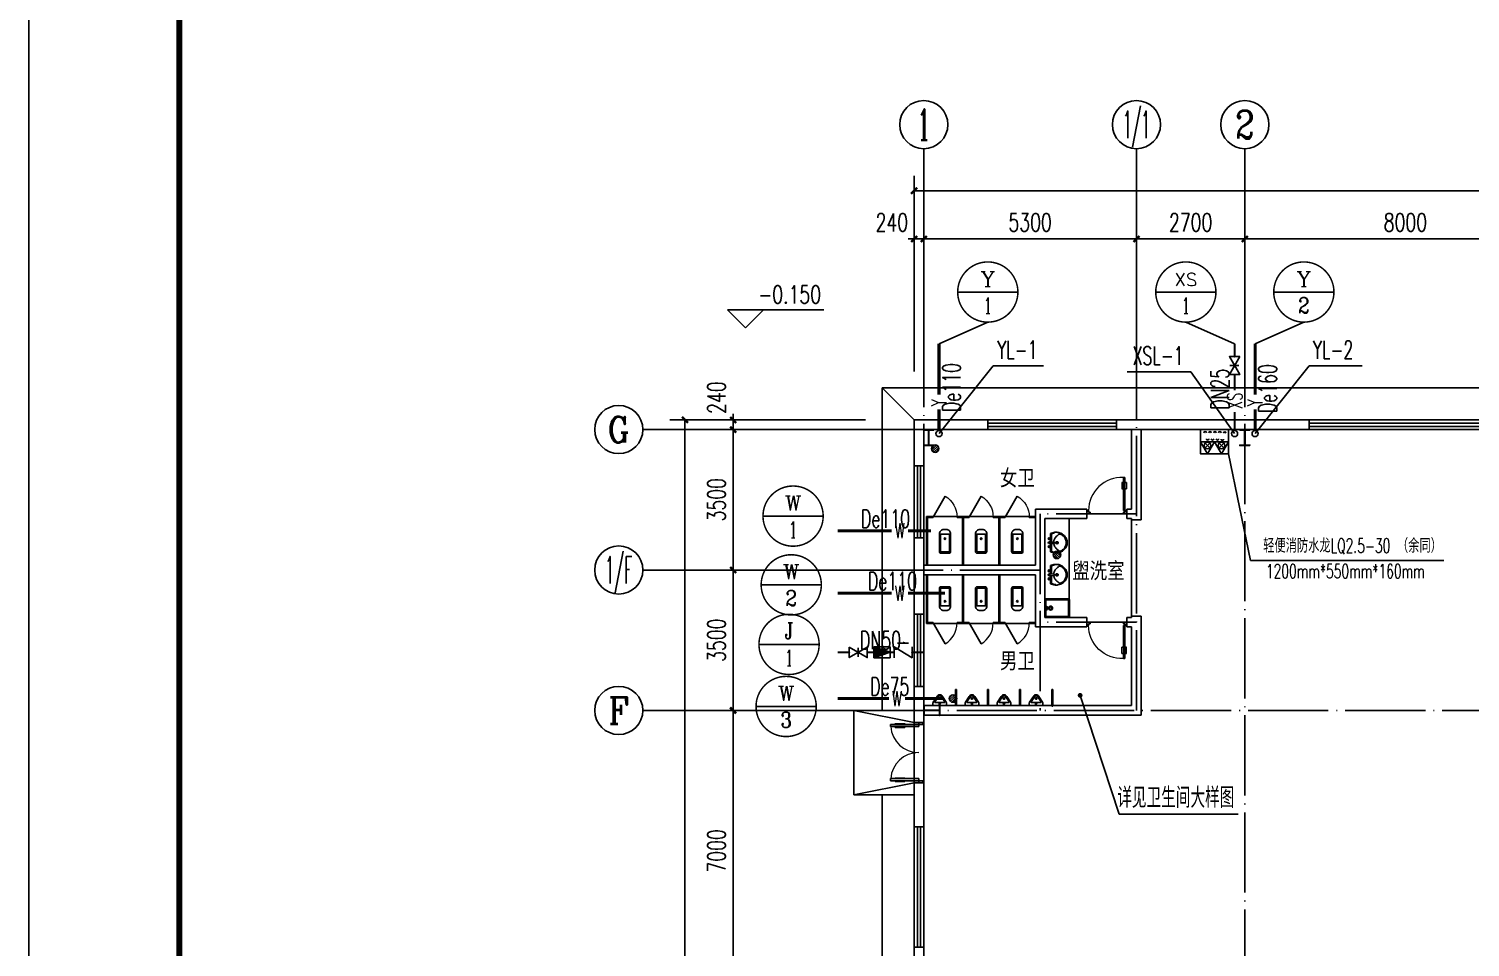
# Model space of a CAD drawing. Extents: x -173214 to 1102988, y -234847 to 675458.
# Drawn here: x 170967 to 206880, y 464777 to 487664 of the extents above; entities that cross this region are included whole.
import ezdxf
from ezdxf.enums import TextEntityAlignment as Align

# ---------------------------------------------------------------- set-up
doc = ezdxf.new("R2010")
doc.units = 0
doc.header["$LTSCALE"] = 1000
doc.header["$MEASUREMENT"] = 0
doc.linetypes.add('DASH', pattern=[0.35, 0.25, -0.1])
doc.linetypes.add('DOTE', pattern=[2.42, 2, -0.2, 0.02, -0.2])
doc.layers.get('Defpoints').update_dxf_attribs({"color": 250})
for name, color, linetype in [('0 - 梁柱', 3, 'Continuous'), ('0-建筑立面', 255, 'Continuous'), ('AXIS', 171, 'Continuous'), ('AXIS_TEXT', 7, 'Continuous'), ('DIM_ELEV', 171, 'Continuous'), ('DIM_LEAD', 171, 'Continuous'), ('DIM_消防', 3, 'Continuous'), ('DIM_雨水', 3, 'Continuous'), ('DOTE', 8, 'DOTE'), ('EQUIP_地漏', 7, 'Continuous'), ('EQUIP_消防', 7, 'Continuous'), ('GROUND', 150, 'Continuous'), ('LATRINE', 6, 'Continuous'), ('LVTRY', 6, 'Continuous'), ('PIPE-污水', 2, 'Continuous'), ('PIPE-消防', 1, 'Continuous'), ('PIPE-给水', 3, 'Continuous'), ('PIPE-雨水', 4, 'Continuous'), ('PUB_TEXT', 7, 'Continuous'), ('S_WALL', 9, 'Continuous'), ('STAIR', 3, 'Continuous'), ('TEXT_污水', 7, 'Continuous'), ('TEXT_消防', 7, 'Continuous'), ('TEXT_给水', 7, 'Continuous'), ('TEXT_雨水', 7, 'Continuous'), ('TK', 4, 'Continuous'), ('TWT_TEXT', 7, 'Continuous'), ('VALVE_消防', 7, 'Continuous'), ('VALVE_给水', 7, 'Continuous'), ('VPIPE-消防', 1, 'Continuous'), ('VPIPE-雨水', 4, 'Continuous'), ('WALL', 9, 'Continuous'), ('WALL-PARAPET', 6, 'Continuous'), ('WINDOW', 140, 'Continuous')]:
    doc.layers.add(name, color=color, linetype=linetype)
doc.styles.add('_TCH_AXIS', font='COMPLEX', dxfattribs={"bigfont": 'GBCBIG'})
doc.styles.add('_TCH_DIM', font='SIMPLEX', dxfattribs={"bigfont": 'GBCBIG'})
doc.styles.add('_TCH_DIM_T3', font='SIMPLEX', dxfattribs={"width": 0.705882, "bigfont": 'GBCBIG'})
doc.styles.add('_TWT_CIRCLE', font='COMPLEX', dxfattribs={"width": 1.1, "height": 3, "bigfont": 'HZTXT'})
doc.styles.add('_TWT_PIPEDN', font='SIMPLEX', dxfattribs={"width": 0.8, "height": 3, "bigfont": 'HZTXT'})
doc.styles.add('_TWT_PIPETEXT', font='COMPLEX', dxfattribs={"width": 0.8, "height": 2.5, "bigfont": 'HZTXT'})
doc.styles.add('_TWT_SERIAL', font='COMPLEX', dxfattribs={"width": 0.8, "height": 3, "bigfont": 'HZTXT'})
doc.styles.add('COMPLEX', font='COMPLEX')
doc.styles.add('宋体', font='', dxfattribs={"width": 0.8})
doc.styles.get('宋体').set_extended_font_data('SimSun')
doc.dimstyles.new('_TCH_ARCH&&150', dxfattribs={"dimtxt": 446.25, "dimasz": 150, "dimexe": 375, "dimexo": 450, "dimgap": 189.375, "dimtad": 1, "dimdec": 0, "dimzin": 0, "dimdsep": 46, "dimtxsty": '_TCH_DIM_T3', "dimblk": 'ARCHTICK', "dimcen": 0.09, "dimclrt": 7, "dimazin": 2, "dimtfac": 1, "dimtdec": 0, "dimtix": 1, "dimtmove": 2, "dimatfit": 3, "dimfxl": 0, "dimtolj": 1, "dimtzin": 0, "dimarcsym": 0})

# ---------------------------------------------------------------- blocks, each defined once
blk = doc.blocks.new('A$C670E4FA6')
at = {"layer": '0 - 梁柱'}
h = blk.add_hatch(color=256, dxfattribs=at)
h.paths.add_polyline_path([(125, 0), (0, 0), (0, 12), (120, 12), (120, 200), (125, 200)])
h.paths.add_polyline_path([(250, 0), (125, 0), (125, 200), (130, 200), (130, 12), (250, 12)])
h.paths.add_polyline_path([(250, 388), (130, 388), (130, 200), (125, 200), (125, 400), (250, 400)])
h.paths.add_polyline_path([(125, 200), (120, 200), (120, 388), (0, 388), (0, 400), (125, 400)])
blk.add_lwpolyline([(0, 400), (0, 388), (120, 388), (120, 12), (0, 12), (0, 0), (250, 0), (250, 12), (130, 12), (130, 388), (250, 388), (250, 400)], close=True, dxfattribs=at)
blk = doc.blocks.new('$TwtSys$00000545')
for p, q in [((0, 344), (-198, 0)), ((-198, 0), (198, 0)), ((-73, 36), (73, 182)), ((-73, 182), (73, 36)), ((198, 0), (0, 344))]:
    blk.add_line(p, q)
blk.add_circle((0, 109), 91.8)
blk = doc.blocks.new('消防软管卷盘')
blk.add_lwpolyline([(4963954, 151899), (4963954, 150312), (4964641, 150312), (4964641, 151899)], close=True)
for points, const_width in [([(4964134, 151704), (4964482, 151704)], 1), ([(4964134, 151566), (4964482, 151566)], 1), ([(4964134, 151428), (4964482, 151428)], 1), ([(4964134, 151290), (4964482, 151290)], 1), ([(4964134, 151152), (4964482, 151152)], 1), ([(4964134, 151014), (4964482, 151014)], 0.1), ([(4964134, 150876), (4964482, 150876)], 1), ([(4964134, 150738), (4964482, 150738)], 1), ([(4964150, 150600), (4964499, 150600)], 1), ([(4964150, 150462), (4964499, 150462)], 1)]:
    blk.add_lwpolyline(points, dxfattribs=dict(const_width=const_width))
for centre, start, end in [((4964134, 151636), 90, 270), ((4964482, 151498), 270, 90), ((4964134, 151360), 90, 270), ((4964134, 151084), 90, 270), ((4964134, 150808), 90, 270), ((4964482, 151222), 270, 90), ((4964482, 150946), 270, 90), ((4964499, 150670), 270, 90), ((4964150, 150532), 90, 270)]:
    blk.add_arc(centre, 69, start, end)
blk = doc.blocks.new('92623')
blk.add_lwpolyline([(8910066, 83014), (8909273, 83014), (8909273, 82670), (8910066, 82670)], close=True)
at = {"xscale": -0.5, "yscale": 0.5, "zscale": 0.5, "rotation": 89.99999999998747}
blk.add_blockref('消防软管卷盘', (8985223, 2565334), dxfattribs=at)
at = {"layer": 'EQUIP_消防', "rotation": 179.9999999999874}
for p in [(8909471, 83014), (8909868, 83014)]:
    blk.add_blockref('$TwtSys$00000545', p, dxfattribs=at)
blk = doc.blocks.new('GeYuanFrame_88512553', base_point=(20.09, 4.53))
at = {"layer": 'TK'}
blk.add_lwpolyline([(20.09, 4.53), (20.09, 598.53), (861.09, 598.53), (861.09, 4.53)], close=True, dxfattribs=at)
at = {"layer": 'TK', "const_width": 1}
blk.add_lwpolyline([(45.09, 588.53), (851.09, 588.53), (851.09, 14.53), (45.09, 14.53)], close=True, dxfattribs=at)
blk = doc.blocks.new('$TCHSYS$WIN2D')
for p, q in [((-0.5, 0.5), (0.5, 0.5)), ((-0.5, 0.5), (-0.5, -0.5)), ((0.5, 0.5), (0.5, -0.5)), ((0.5, 0.1667), (-0.5, 0.1667)), ((0.5, -0.1667), (-0.5, -0.1667)), ((-0.5, -0.5), (0.5, -0.5))]:
    blk.add_line(p, q)
blk = doc.blocks.new('$DorLib2D$00000011')
at = {"lineweight": 13}
for p, q in [((-0.483, 0.396), (-0.483, 0.235)), ((-0.417, 0.396), (-0.417, 0.235)), ((0.417, 0.396), (0.417, 0.235)), ((0.483, 0.396), (0.483, 0.235))]:
    blk.add_line(p, q, dxfattribs=at)
for p, q in [((-0.483, 0.396), (-0.467, 0.396)), ((-0.467, 0.471), (-0.467, -0.062)), ((-0.467, 0.471), (-0.433, 0.471)), ((-0.433, 0.471), (-0.433, 0.004)), ((-0.417, 0.396), (-0.433, 0.396)), ((0.417, 0.396), (0.433, 0.396)), ((0.433, 0.471), (0.433, 0.004)), ((0.467, 0.471), (0.433, 0.471)), ((0.467, 0.471), (0.467, -0.062)), ((0.483, 0.396), (0.467, 0.396)), ((-0.5, 0.004), (-0.433, 0.004)), ((-0.5, 0.004), (-0.5, -0.062)), ((-0.483, 0.235), (-0.467, 0.235)), ((-0.417, 0.235), (-0.433, 0.235)), ((0.417, 0.235), (0.433, 0.235)), ((0.5, 0.004), (0.433, 0.004)), ((0.483, 0.235), (0.467, 0.235)), ((0.5, 0.004), (0.5, -0.062)), ((-0.5, -0.062), (-0.467, -0.062)), ((0.5, -0.062), (0.467, -0.062))]:
    blk.add_line(p, q)
for centre, start, end in [((-0.467, 0.004), 0, 85.904), ((0.467, 0.004), 94.096, 180)]:
    blk.add_arc(centre, 0.467, start, end, dxfattribs=at)
blk = doc.blocks.new('_AXISO')
blk.add_circle((0, 0), 0.5)
at = {"layer": 'AXIS_TEXT', "style": 'COMPLEX', "width": 1.041667}
blk.add_attdef('A', text='', height=0.56, dxfattribs=at).set_placement((-0.25, -0.28), (0.25, -0.28), align=Align.FIT)
blk = doc.blocks.new('_ArchTick')
at = {"color": 0, "linetype": 'ByBlock', "const_width": 0.4}
blk.add_lwpolyline([(-0.5, -0.5), (0.5, 0.5)], dxfattribs=at)
blk = doc.blocks.new('*D131')
at = {"layer": 'AXIS', "color": 0, "lineweight": -2}
for p, q in [((193026, 479127), (193026, 484002)), ((265506, 479127), (265506, 484002)), ((193026, 483627), (265506, 483627))]:
    blk.add_line(p, q, dxfattribs=at)
at = {"layer": 'Defpoints', "color": 0}
for p in [(265506, 483627), (193026, 478677), (265506, 478677)]:
    blk.add_point(p, dxfattribs=at)
at = {"layer": 'AXIS', "color": 0, "lineweight": -2, "xscale": 150, "yscale": 150, "zscale": 150, "rotation": 180}
blk.add_blockref('_ArchTick', (193026, 483627), dxfattribs=at)
at = {"layer": 'AXIS', "color": 0, "lineweight": -2, "xscale": 150, "yscale": 150, "zscale": 150}
blk.add_blockref('_ArchTick', (265506, 483627), dxfattribs=at)
at = {"layer": 'AXIS', "color": 7, "insert": (229266, 484040), "char_height": 446.2, "attachment_point": 5, "style": '_TCH_DIM_T3'}
blk.add_mtext('\\A1;72480', dxfattribs=at)
blk = doc.blocks.new('*D132')
at = {"layer": 'AXIS', "color": 0, "lineweight": -2}
for p, q in [((193026, 479127), (193026, 482802)), ((193266, 479127), (193266, 482802)), ((193026, 482427), (192876, 482427)), ((193026, 482427), (193266, 482427)), ((193266, 482427), (193416, 482427))]:
    blk.add_line(p, q, dxfattribs=at)
at = {"layer": 'Defpoints', "color": 0}
for p in [(193266, 482427), (193026, 478677), (193266, 478677)]:
    blk.add_point(p, dxfattribs=at)
at = {"layer": 'AXIS', "color": 0, "lineweight": -2, "xscale": 150, "yscale": 150, "zscale": 150}
blk.add_blockref('_ArchTick', (193026, 482427), dxfattribs=at)
at = {"layer": 'AXIS', "color": 0, "lineweight": -2, "xscale": 150, "yscale": 150, "zscale": 150, "rotation": 180}
blk.add_blockref('_ArchTick', (193266, 482427), dxfattribs=at)
at = {"layer": 'AXIS', "color": 7, "insert": (192471, 482840), "char_height": 446.2, "attachment_point": 5, "style": '_TCH_DIM_T3'}
blk.add_mtext('\\A1;240', dxfattribs=at)
blk = doc.blocks.new('*D133')
at = {"layer": 'AXIS', "color": 0, "lineweight": -2}
for p, q in [((193266, 479127), (193266, 482802)), ((198566, 479127), (198566, 482802)), ((193266, 482427), (198566, 482427))]:
    blk.add_line(p, q, dxfattribs=at)
at = {"layer": 'Defpoints', "color": 0}
for p in [(198566, 482427), (193266, 478677), (198566, 478677)]:
    blk.add_point(p, dxfattribs=at)
at = {"layer": 'AXIS', "color": 0, "lineweight": -2, "xscale": 150, "yscale": 150, "zscale": 150, "rotation": 180}
blk.add_blockref('_ArchTick', (193266, 482427), dxfattribs=at)
at = {"layer": 'AXIS', "color": 0, "lineweight": -2, "xscale": 150, "yscale": 150, "zscale": 150}
blk.add_blockref('_ArchTick', (198566, 482427), dxfattribs=at)
at = {"layer": 'AXIS', "color": 7, "insert": (195916, 482840), "char_height": 446.2, "attachment_point": 5, "style": '_TCH_DIM_T3'}
blk.add_mtext('\\A1;5300', dxfattribs=at)
blk = doc.blocks.new('*D134')
at = {"layer": 'AXIS', "color": 0, "lineweight": -2}
for p, q in [((198566, 479127), (198566, 482802)), ((201266, 479127), (201266, 482802)), ((198566, 482427), (201266, 482427))]:
    blk.add_line(p, q, dxfattribs=at)
at = {"layer": 'Defpoints', "color": 0}
for p in [(201266, 482427), (198566, 478677), (201266, 478677)]:
    blk.add_point(p, dxfattribs=at)
at = {"layer": 'AXIS', "color": 0, "lineweight": -2, "xscale": 150, "yscale": 150, "zscale": 150, "rotation": 180}
blk.add_blockref('_ArchTick', (198566, 482427), dxfattribs=at)
at = {"layer": 'AXIS', "color": 0, "lineweight": -2, "xscale": 150, "yscale": 150, "zscale": 150}
blk.add_blockref('_ArchTick', (201266, 482427), dxfattribs=at)
at = {"layer": 'AXIS', "color": 7, "insert": (199916, 482840), "char_height": 446.2, "attachment_point": 5, "style": '_TCH_DIM_T3'}
blk.add_mtext('\\A1;2700', dxfattribs=at)
blk = doc.blocks.new('*D135')
at = {"layer": 'AXIS', "color": 0, "lineweight": -2}
for p, q in [((201266, 479127), (201266, 482802)), ((209266, 479127), (209266, 482802)), ((201266, 482427), (209266, 482427))]:
    blk.add_line(p, q, dxfattribs=at)
at = {"layer": 'Defpoints', "color": 0}
for p in [(209266, 482427), (201266, 478677), (209266, 478677)]:
    blk.add_point(p, dxfattribs=at)
at = {"layer": 'AXIS', "color": 0, "lineweight": -2, "xscale": 150, "yscale": 150, "zscale": 150, "rotation": 180}
blk.add_blockref('_ArchTick', (201266, 482427), dxfattribs=at)
at = {"layer": 'AXIS', "color": 0, "lineweight": -2, "xscale": 150, "yscale": 150, "zscale": 150}
blk.add_blockref('_ArchTick', (209266, 482427), dxfattribs=at)
at = {"layer": 'AXIS', "color": 7, "insert": (205266, 482840), "char_height": 446.2, "attachment_point": 5, "style": '_TCH_DIM_T3'}
blk.add_mtext('\\A1;8000', dxfattribs=at)
blk = doc.blocks.new('*D144')
at = {"layer": 'AXIS', "color": 0, "lineweight": -2}
for p, q in [((191816, 477917), (186941, 477917)), ((187316, 435437), (187316, 477917)), ((191816, 435437), (186941, 435437))]:
    blk.add_line(p, q, dxfattribs=at)
at = {"layer": 'Defpoints', "color": 0}
for p in [(187316, 477917), (192266, 477917), (192266, 435437)]:
    blk.add_point(p, dxfattribs=at)
at = {"layer": 'AXIS', "color": 0, "lineweight": -2, "xscale": 150, "yscale": 150, "zscale": 150}
for p, rotation in [((187316, 477917), 90), ((187316, 435437), 270)]:
    blk.add_blockref('_ArchTick', p, dxfattribs=dict(at, rotation=rotation))
at = {"layer": 'AXIS', "color": 7, "insert": (186903, 456677), "char_height": 446.2, "attachment_point": 5, "rotation": 90, "style": '_TCH_DIM_T3'}
blk.add_mtext('\\A1;42480', dxfattribs=at)
blk = doc.blocks.new('*D150')
at = {"layer": 'AXIS', "color": 0, "lineweight": -2}
for p, q in [((191816, 470677), (188141, 470677)), ((188516, 463677), (188516, 470677)), ((191816, 463677), (188141, 463677))]:
    blk.add_line(p, q, dxfattribs=at)
at = {"layer": 'Defpoints', "color": 0}
for p in [(188516, 470677), (192266, 470677), (192266, 463677)]:
    blk.add_point(p, dxfattribs=at)
at = {"layer": 'AXIS', "color": 0, "lineweight": -2, "xscale": 150, "yscale": 150, "zscale": 150}
for p, rotation in [((188516, 470677), 90), ((188516, 463677), 270)]:
    blk.add_blockref('_ArchTick', p, dxfattribs=dict(at, rotation=rotation))
at = {"layer": 'AXIS', "color": 7, "insert": (188103, 467177), "char_height": 446.2, "attachment_point": 5, "rotation": 90, "style": '_TCH_DIM_T3'}
blk.add_mtext('\\A1;7000', dxfattribs=at)
blk = doc.blocks.new('*D151')
at = {"layer": 'AXIS', "color": 0, "lineweight": -2}
for p, q in [((191816, 474177), (188141, 474177)), ((188516, 470677), (188516, 474177)), ((191816, 470677), (188141, 470677))]:
    blk.add_line(p, q, dxfattribs=at)
at = {"layer": 'Defpoints', "color": 0}
for p in [(188516, 474177), (192266, 474177), (192266, 470677)]:
    blk.add_point(p, dxfattribs=at)
at = {"layer": 'AXIS', "color": 0, "lineweight": -2, "xscale": 150, "yscale": 150, "zscale": 150}
for p, rotation in [((188516, 474177), 90), ((188516, 470677), 270)]:
    blk.add_blockref('_ArchTick', p, dxfattribs=dict(at, rotation=rotation))
at = {"layer": 'AXIS', "color": 7, "insert": (188103, 472427), "char_height": 446.2, "attachment_point": 5, "rotation": 90, "style": '_TCH_DIM_T3'}
blk.add_mtext('\\A1;3500', dxfattribs=at)
blk = doc.blocks.new('*D152')
at = {"layer": 'AXIS', "color": 0, "lineweight": -2}
for p, q in [((191816, 477677), (188141, 477677)), ((188516, 474177), (188516, 477677)), ((191816, 474177), (188141, 474177))]:
    blk.add_line(p, q, dxfattribs=at)
at = {"layer": 'Defpoints', "color": 0}
for p in [(188516, 477677), (192266, 477677), (192266, 474177)]:
    blk.add_point(p, dxfattribs=at)
at = {"layer": 'AXIS', "color": 0, "lineweight": -2, "xscale": 150, "yscale": 150, "zscale": 150}
for p, rotation in [((188516, 477677), 90), ((188516, 474177), 270)]:
    blk.add_blockref('_ArchTick', p, dxfattribs=dict(at, rotation=rotation))
at = {"layer": 'AXIS', "color": 7, "insert": (188103, 475927), "char_height": 446.2, "attachment_point": 5, "rotation": 90, "style": '_TCH_DIM_T3'}
blk.add_mtext('\\A1;3500', dxfattribs=at)
blk = doc.blocks.new('*D153')
at = {"layer": 'AXIS', "color": 0, "lineweight": -2}
for p, q in [((188516, 477917), (188516, 478067)), ((191816, 477917), (188141, 477917)), ((191816, 477677), (188141, 477677)), ((188516, 477677), (188516, 477917)), ((188516, 477677), (188516, 477527))]:
    blk.add_line(p, q, dxfattribs=at)
at = {"layer": 'Defpoints', "color": 0}
for p in [(188516, 477917), (192266, 477917), (192266, 477677)]:
    blk.add_point(p, dxfattribs=at)
at = {"layer": 'AXIS', "color": 0, "lineweight": -2, "xscale": 150, "yscale": 150, "zscale": 150}
for p, rotation in [((188516, 477917), 270), ((188516, 477677), 90)]:
    blk.add_blockref('_ArchTick', p, dxfattribs=dict(at, rotation=rotation))
at = {"layer": 'AXIS', "color": 7, "insert": (188103, 478472), "char_height": 446.2, "attachment_point": 5, "rotation": 90, "style": '_TCH_DIM_T3'}
blk.add_mtext('\\A1;240', dxfattribs=at)
blk = doc.blocks.new('$lvtry$00000192')
for p, q in [((-249, -114, 0), (-277, -200, 0)), ((-257, -192, 0), (-247, -166, 0)), ((-30, -114, 0), (-249, -114, 0)), ((-237, -138, 0), (-247, -166, 0)), ((-235, -138, 0), (-27, -138, 0)), ((-144, -84, 0), (-75, -83, 0)), ((-109, -118, 0), (-110, -49, 0)), ((-43, -272, 0), (43, -271, 0)), ((-24, -72, 0), (-30, -109, 0)), ((-30, -109, 0), (-17, -212, 0)), ((-24, -72, 0), (0, -73, 0)), ((-24, -72, 0), (-17, -212, 0)), ((-23, -91, 0), (0, -91, 0)), ((-18, -202, 0), (-1, -202, 0)), ((-17, -212, 0), (-1, -212, 0)), ((15, -203, 0), (-1, -202, 0)), ((14, -212, 0), (-1, -212, 0)), ((24, -73, 0), (0, -73, 0)), ((23, -92, 0), (0, -91, 0)), ((1, -314, 0), (0, -229, 0)), ((24, -73, 0), (14, -212, 0)), ((30, -110, 0), (14, -212, 0)), ((24, -73, 0), (30, -110, 0)), ((26, -138, 0), (243, -138, 0)), ((256, -114, 0), (29, -114, 0)), ((75, -83, 0), (144, -82, 0)), ((110, -117, 0), (109, -48, 0)), ((243, -138, 0), (263, -192, 0)), ((243, -138, 0), (272, -216, 0)), ((283, -200, 0), (256, -114, 0))]:
    blk.add_line(p, q)
for points in [[(-277, -200, 0.044851), (-282, -257, 0.06689), (-277, -296, 0.023023), (-257, -356, 0.044853), (-243, -386, 0.043799), (-215, -425, 0.044001), (-180, -459, 0.042834), (-139, -487, 0.043018), (-95, -507, 0.042273), (-47, -520, 0.042347), (2, -524, 0.04234), (52, -520, 0.042268), (100, -508, 0.043003), (144, -488, 0.042821), (185, -460, 0.043985), (220, -426, 0.043782), (249, -387, 0.044843), (273, -338, 0.059205), (283, -297, 0.030672), (287, -241, 0.04375), (283, -201, 0.001982), (283, -201, 0.000717), (283, -200)], [(-21, -200, 0.021783), (-40, -200, 0.043137), (-49, -201, 0.041783), (-92, -214, 0.044848), (-129, -233, 0.04131), (-155, -252, 0.026055), (-194, -290, 0.052783), (-228, -336, 0.159914), (-231, -349, 0.063485), (-229, -357, 0.0374), (-221, -373, 0.051256), (-198, -406, 0.043963), (-164, -440, 0.042872), (-127, -465, 0.042994), (-86, -483, 0.042296), (-43, -495, 0.042347), (2, -499, 0.042341), (47, -495, 0.042292), (91, -484, 0.04298), (132, -466, 0.042859), (169, -440, 0.043948), (202, -409, 0.046877), (227, -374, 0.041749), (235, -357, 0.059652), (238, -346, 0.177603), (234, -327, 0.063235), (189, -275, 0.024325), (146, -239, 0.043369), (120, -223, 0.042415), (76, -205, 0.050318), (38, -197, 0.034463), (33, -197, 0.015757), (19, -198, 0.015757)]]:
    blk.add_lwpolyline(points, format="xyb")
at = {"elevation": 0}
blk.add_lwpolyline([(-257, -192), (-264, -237), (-264, -241)], dxfattribs=at)
for centre, radius in [((-109, -83, 0), 23.8), ((-109, -83, 0), 14.2), ((0, -271, 0), 28.5), ((0, -271, 0), 19), ((110, -83, 0), 23.8), ((110, -83, 0), 14.2)]:
    blk.add_circle(centre, radius)
for centre, start, end in [((-1, -61, 0), 79.8328, 278.7823), ((1, -61, 0), 259.8328, 98.7823)]:
    blk.add_arc(centre, 6.83, start, end)
blk.add_point((0, -91, 0))
blk = doc.blocks.new('$DorLib2D$00000009')
at = {"lineweight": 13}
for p, q in [((0.378, 0.782), (0.378, 0.624)), ((0.489, 0.782), (0.489, 0.624))]:
    blk.add_line(p, q, dxfattribs=at)
for p, q in [((0.413, 0.782), (0.378, 0.782)), ((0.413, 0.905), (0.413, 0.081)), ((0.454, 0.905), (0.413, 0.905)), ((0.454, 0.081), (0.454, 0.905)), ((0.489, 0.782), (0.454, 0.782)), ((0.413, 0.624), (0.378, 0.624)), ((0.489, 0.624), (0.454, 0.624)), ((-0.494, 0.081), (-0.453, 0.081)), ((-0.494, -0.002), (-0.494, 0.081)), ((-0.453, 0.081), (-0.453, 0.039)), ((-0.453, 0.039), (-0.412, 0.039)), ((-0.412, 0.039), (-0.412, -0.002)), ((0.413, 0.081), (0.454, 0.081)), ((0.454, 0.039), (0.413, 0.039)), ((0.413, 0.039), (0.413, -0.002)), ((0.495, 0.081), (0.454, 0.081)), ((0.454, 0.081), (0.454, 0.039)), ((0.495, -0.002), (0.495, 0.081)), ((-0.494, -0.002), (-0.494, -0.002)), ((-0.412, -0.002), (-0.494, -0.002)), ((0.413, -0.002), (0.495, -0.002)), ((0.495, -0.002), (0.495, -0.002))]:
    blk.add_line(p, q)
blk.add_arc((0.372, 0.082), 0.825, 87.134, 180.0717, dxfattribs=at)
blk = doc.blocks.new('$TCHSYS$APDOOR2D')
blk.add_line((0.5, 0), (0, 0.866))
at = {"lineweight": 13}
blk.add_arc((0.5, 0), 1, 120, 180, dxfattribs=at)
blk = doc.blocks.new('$lvtry$00000200')
at = {"color": 0}
for p, q in [((-110, -40, 0), (-110, -470, 0)), ((100, -30, 0), (-100, -30, 0)), ((110, -470, 0), (110, -40, 0))]:
    blk.add_line(p, q, dxfattribs=at)
at = {"color": 0, "elevation": 0}
blk.add_lwpolyline([(100, 0), (-100, 0, 0.414214), (-140, -40), (-140, -480, 0.414214), (-30, -590), (30, -590, 0.414214), (140, -480), (140, -40, 0.414214)], format="xyb", close=True, dxfattribs=at)
blk.add_lwpolyline([(140, -470), (-140, -470)], dxfattribs=at)
at = {"color": 0}
blk.add_circle((0, -359, 0), 20, dxfattribs=at)
for centre, start, end in [((-100, -40, 0), 90, 180), ((100, -40, 0), 0, 90)]:
    blk.add_arc(centre, 10, start, end, dxfattribs=at)
for p in [(0, 0), (0, -359, 0)]:
    blk.add_point(p, dxfattribs=at)
blk = doc.blocks.new('$lvtry$00000135')
for p, q in [((-305, -430, 0), (-305, -30, 0)), ((-285, -420, 0), (-285, -40, 0)), ((-275, 0, 0), (275, 0, 0)), ((-265, -20, 0), (265, -20, 0)), ((285, -180, 0), (245, -198, 0)), ((245, -198, 0), (245, -263, 0)), ((245, -263, 0), (285, -280, 0)), ((285, -40, 0), (285, -420, 0)), ((305, -30, 0), (305, -430, 0)), ((275, -460, 0), (-275, -460, 0)), ((265, -440, 0), (-265, -440, 0))]:
    blk.add_line(p, q)
for radius in [50, 32.5]:
    blk.add_circle((165, -230, 0), radius)
for centre, radius, start, end in [((-275, -30, 0), 30, 90, 180), ((-265, -40, 0), 20, 90, 180), ((265, -40, 0), 20, 0, 90), ((275, -30, 0), 30, 0, 90), ((-275, -430, 0), 30, 180, 270), ((-265, -420, 0), 20, 180, 270), ((265, -420, 0), 20, 270, 0), ((275, -430, 0), 30, 270, 0)]:
    blk.add_arc(centre, radius, start, end)
blk.add_point((0, 0, 0))
blk = doc.blocks.new('$lvtry$00000219')
at = {"color": 0}
for p, q in [((-124, -91, 0), (-43, -216, 0)), ((-116, -76, 0), (116, -76, 0)), ((43, -216, 0), (124, -91, 0))]:
    blk.add_line(p, q, dxfattribs=at)
at = {"color": 0, "elevation": 0}
blk.add_lwpolyline([(69, -231, -0.57735), (-69, -231), (-162, -88, -0.145378), (-170, -61), (-170, 0), (170, 0), (170, -61, -0.145378), (162, -88)], format="xyb", close=True, dxfattribs=at)
at = {"color": 0}
for centre, radius in [((0, -177, 0), 20), ((0, -38, 0), 17.7)]:
    blk.add_circle(centre, radius, dxfattribs=at)
for centre, radius, start, end in [((-116, -86, 0), 10, 90, 213.0863), ((0, -191, 0), 50, 210, 330), ((116, -86, 0), 10, 326.9137, 90)]:
    blk.add_arc(centre, radius, start, end, dxfattribs=at)
for p in [(0, -38, 0), (0, -177, 0)]:
    blk.add_point(p, dxfattribs=at)
blk = doc.blocks.new('$VALVE$00000296')
for points in [[(-125, 72), (-125, -72), (125, 72), (125, -72), (-125, 72)], [(0, 60), (0, -64)]]:
    blk.add_lwpolyline(points)
for p in [(-125, 0), (125, 0)]:
    blk.add_point(p)
blk = doc.blocks.new('$TwtSys$00000141')
for p, q in [((-94, 8), (-10, 92)), ((-94, 8), (-10, 92)), ((-87, -35), (35, 87)), ((-87, -35), (35, 87)), ((-66, -66), (66, 66)), ((-66, -66), (66, 66)), ((-32, -87), (88, 33)), ((-32, -87), (88, 33)), ((11, -92), (92, -11)), ((11, -92), (92, -11))]:
    blk.add_line(p, q)
blk.add_circle((0, 0), 94)
blk.add_circle((0, 0), 94)
blk = doc.blocks.new('$VALVE$00000752')
for p, q in [((-112.5, 75), (112.5, 75)), ((112.5, 75), (112.5, -75)), ((112.5, -75), (-112.5, -75))]:
    blk.add_line(p, q)
blk.add_lwpolyline([(-112.5, -75), (112.5, 0), (-112.5, 75)], close=True)
for p in [(-112.5, 0), (112.5, 0)]:
    blk.add_point(p)
blk.add_solid([(-112.5, 75), (112.5, 0), (-112.5, -75)])
blk = doc.blocks.new('$VALVE$00000315')
blk.add_line((-75, 125), (75, 125))
blk.add_lwpolyline([(-125, -75), (-125, 75), (125, -75), (125, 75)])
for p in [(-125, 0), (125, 0)]:
    blk.add_point(p)
blk.add_solid([(0, 125), (0, 150), (75, 125)])

msp = doc.modelspace()

# ---------------------------------------------------------------- linework, layer by layer
at = {"color": 3}
for p in [(200861.6, 477070.9), (206224.7, 474416.7)]:
    msp.add_line(p, (201405.8, 474416.7), dxfattribs=at)
at = {"layer": 'AXIS'}
for p, q in [((193265.9, 478677), (193265.9, 484677)), ((198565.9, 478677), (198565.9, 484677)), ((201265.9, 478677), (201265.9, 484677)), ((192265.9, 477677), (186265.9, 477677)), ((192265.9, 474177), (186265.9, 474177)), ((192265.9, 470677), (186265.9, 470677))]:
    msp.add_line(p, q, dxfattribs=at)
at = {"layer": 'DIM_ELEV'}
for p, q in [((188825.7, 480213.3), (188375.7, 480663.3)), ((188375.7, 480663.3), (190775.2, 480663.3)), ((188825.7, 480213.3), (189275.7, 480663.3))]:
    msp.add_line(p, q, dxfattribs=at)
at = {"layer": 'DIM_LEAD'}
for p, q in [((197161.7, 471052.8), (198137.7, 468091.8)), ((198137.7, 468091.8), (201098.7, 468091.8))]:
    msp.add_line(p, q, dxfattribs=at)
at = {"layer": 'DIM_LEAD', "const_width": 60}
msp.add_lwpolyline([(197152.3, 471081.3, 1), (197171.1, 471024.3, 1)], format="xyb", close=True, dxfattribs=at)
at = {"layer": 'DIM_消防'}
for p, q in [((195611.1, 481104.4), (194111.1, 481104.4)), ((200545.7, 481104.4), (199045.7, 481104.4)), ((203486.1, 481104.4), (201986.1, 481104.4)), ((199921.3, 479113.3), (198333.9, 479113.3)), ((201011.2, 477577), (199921.3, 479113.3)), ((190759.9, 475520.4), (189259.9, 475520.4)), ((190714.1, 473807.4), (189214.1, 473807.4)), ((190659.6, 472323), (189159.6, 472323)), ((190586.6, 470776.2), (189086.6, 470776.2))]:
    msp.add_line(p, q, dxfattribs=at)
at = {"layer": 'DIM_消防', "const_width": 37.5}
for points in [[(195611.1, 481104.4, 1), (194111.1, 481104.4, 1)], [(200545.7, 481104.4, 1), (199045.7, 481104.4, 1)], [(203486.1, 481104.4, 1), (201986.1, 481104.4, 1)], [(190759.9, 475520.4, 1), (189259.9, 475520.4, 1)], [(190714.1, 473807.4, 1), (189214.1, 473807.4, 1)], [(190659.6, 472323, 1), (189159.6, 472323, 1)], [(190586.6, 470776.2, 1), (189086.6, 470776.2, 1)]]:
    msp.add_lwpolyline(points, format="xyb", close=True, dxfattribs=at)
at = {"layer": 'DIM_雨水'}
for p, q in [((193645.6, 477577), (194991.8, 479261.6)), ((194991.8, 479261.6), (196249.6, 479261.6)), ((201520.6, 477577), (202866.8, 479261.6)), ((202866.8, 479261.6), (204186.1, 479261.6))]:
    msp.add_line(p, q, dxfattribs=at)
at = {"layer": 'DOTE'}
for p, q in [((193265.9, 434677), (193265.9, 478677)), ((198565.9, 470677, -900), (198565.9, 478677, -900)), ((201265.9, 434677), (201265.9, 478677)), ((266265.9, 477677), (192265.9, 477677)), ((196165.9, 475577, -1800), (196165.9, 470677)), ((198565.9, 475577, -1800), (196165.9, 475577, -1800)), ((196165.9, 474177), (192265.9, 474177)), ((198565.9, 472877, -1800), (196165.9, 472877, -1800)), ((266265.9, 470677), (192265.9, 470677))]:
    msp.add_line(p, q, dxfattribs=at)
at = {"layer": 'GROUND', "color": 8}
for p, q in [((192225.9, 478717), (192225.9, 470677)), ((225265.9, 478717), (192225.9, 478717)), ((193025.9, 477917), (192225.9, 478717)), ((193025.9, 477917), (193025.9, 470677)), ((225265.9, 477917), (193025.9, 477917)), ((192225.9, 468577), (192225.9, 434637)), ((193025.9, 468577), (193025.9, 435437))]:
    msp.add_line(p, q, dxfattribs=at)
at = {"layer": 'LATRINE'}
for p, q in [((194053.4, 470797), (194053.4, 471197)), ((194053.4, 471197), (194078.4, 471197)), ((194078.4, 470797), (194078.4, 471197)), ((194853.4, 470797), (194853.4, 471197)), ((194853.4, 471197), (194878.4, 471197)), ((194878.4, 470797), (194878.4, 471197)), ((195653.4, 470797), (195653.4, 471197)), ((195653.4, 471197), (195678.4, 471197)), ((195678.4, 470797), (195678.4, 471197)), ((196453.4, 470782.8), (196453.4, 471197)), ((196453.4, 471197), (196478.4, 471197)), ((196478.4, 470782.8), (196478.4, 471197)), ((194053.4, 470797), (194078.4, 470797)), ((194853.4, 470797), (194878.4, 470797)), ((195653.4, 470797), (195678.4, 470797)), ((196453.4, 470782.8), (196478.4, 470782.8))]:
    msp.add_line(p, q, dxfattribs=at)
at = {"layer": 'LVTRY'}
for p, q in [((193496, 475509.5), (193333.5, 475509.5)), ((193333.5, 474297), (193333.5, 475509.5)), ((193496, 475484.5), (193496, 475509.5)), ((193496, 475509.5, -1400), (194096, 475509.5, -1400)), ((194245.9, 475509.5), (194096, 475509.5)), ((194096, 475509.5), (194096, 475484.5)), ((194395.9, 475509.5), (194245.9, 475509.5)), ((194395.9, 475484.5), (194395.9, 475509.5)), ((194395.9, 475509.5, -1400), (194995.9, 475509.5, -1400)), ((195145.9, 475509.5), (194995.9, 475509.5)), ((194995.9, 475509.5), (194995.9, 475484.5)), ((195295.9, 475509.5), (195145.9, 475509.5)), ((195295.9, 475484.5), (195295.9, 475509.5)), ((195295.9, 475509.5, -1400), (195895.9, 475509.5, -1400)), ((196045.9, 475509.5), (195895.9, 475509.5)), ((195895.9, 475509.5), (195895.9, 475484.5)), ((196045.9, 475484.5), (196045.9, 475509.5)), ((193358.5, 475484.5), (193496, 475484.5)), ((193358.5, 474297), (193358.5, 475484.5)), ((194096, 475484.5), (194233.4, 475484.5)), ((194233.4, 474297), (194233.4, 475484.5)), ((194258.4, 474297), (194258.4, 475484.5)), ((194258.4, 475484.5), (194395.9, 475484.5)), ((194995.9, 475484.5), (195133.4, 475484.5)), ((195133.4, 474297), (195133.4, 475484.5)), ((195158.4, 474297), (195158.4, 475484.5)), ((195158.4, 475484.5), (195295.9, 475484.5)), ((195895.9, 475484.5), (196045.9, 475484.5)), ((196885.9, 473457, -1800), (196885.9, 475457, -1800)), ((193333.5, 474297), (193358.5, 474297)), ((193333.5, 474057), (193333.5, 472844.5)), ((193358.5, 474057), (193333.5, 474057)), ((193358.5, 474057), (193358.5, 472869.5)), ((194233.4, 474297), (194258.4, 474297)), ((194233.4, 474057), (194233.4, 472869.5)), ((194258.4, 474057), (194233.4, 474057)), ((194258.4, 474057), (194258.4, 472869.5)), ((195133.4, 474297), (195158.4, 474297)), ((195133.4, 474057), (195133.4, 472869.5)), ((195158.4, 474057), (195133.4, 474057)), ((195158.4, 474057), (195158.4, 472869.5)), ((193333.5, 472844.5), (193496, 472844.5)), ((193496, 472869.5), (193358.5, 472869.5)), ((193496, 472844.5), (193496, 472869.5)), ((193496, 472844.5, -1400), (194096, 472844.5, -1400)), ((194233.4, 472869.5), (194096, 472869.5)), ((194096, 472869.5), (194096, 472844.5)), ((194096, 472844.5), (194245.9, 472844.5)), ((194245.9, 472844.5), (194395.9, 472844.5)), ((194395.9, 472869.5), (194258.4, 472869.5)), ((194395.9, 472844.5), (194395.9, 472869.5)), ((194395.9, 472844.5, -1400), (194995.9, 472844.5, -1400)), ((195133.4, 472869.5), (194995.9, 472869.5)), ((194995.9, 472869.5), (194995.9, 472844.5)), ((194995.9, 472844.5), (195145.9, 472844.5)), ((195145.9, 472844.5), (195295.9, 472844.5)), ((195295.9, 472869.5), (195158.4, 472869.5)), ((195295.9, 472844.5), (195295.9, 472869.5)), ((195295.9, 472844.5, -1400), (195895.9, 472844.5, -1400)), ((196045.9, 472869.5), (195895.9, 472869.5)), ((195895.9, 472869.5), (195895.9, 472844.5)), ((195895.9, 472844.5), (196045.9, 472844.5)), ((196045.9, 472844.5), (196045.9, 472869.5))]:
    msp.add_line(p, q, dxfattribs=at)
at = {"layer": 'PIPE-污水', "linetype": 'Continuous', "ltscale": 1.5, "const_width": 75}
for points in [[(192470, 475155.6), (191119.8, 475155.6)], [(193449.6, 475155.6), (192871.5, 475155.6)], [(192470, 473598.4), (191119.8, 473598.4)], [(193796, 473598.4), (192871.5, 473598.4)], [(192398.2, 470974), (191119.8, 470974)], [(193745.9, 470974), (192799.6, 470974)]]:
    msp.add_lwpolyline(points, dxfattribs=at)
at = {"layer": 'PIPE-消防', "linetype": 'Continuous', "ltscale": 1.5, "const_width": 52.5}
for points in [[(201011.2, 479496.5), (201011.2, 479813.7)], [(201011.2, 478652), (201011.2, 479046.5)], [(201011.2, 477652), (201011.2, 478113.4)]]:
    msp.add_lwpolyline(points, dxfattribs=at)
at = {"layer": 'PIPE-给水', "linetype": 'Continuous', "ltscale": 1.5, "const_width": 52.5}
for points in [[(191119.8, 472125.9), (191409.5, 472125.9)], [(191859.5, 472125.9), (192023.4, 472125.9)], [(192428.4, 472125.9), (192525, 472125.9)], [(192975, 472125.9), (193289, 472125.9)]]:
    msp.add_lwpolyline(points, dxfattribs=at)
at = {"layer": 'PIPE-雨水', "linetype": 'Continuous', "ltscale": 1.5, "const_width": 75}
for points in [[(193645.6, 478547), (193645.6, 479813.7)], [(201520.6, 478547), (201520.6, 479813.7)], [(193645.6, 477652), (193645.6, 478179.8)], [(201520.6, 477652), (201520.6, 478179.8)]]:
    msp.add_lwpolyline(points, dxfattribs=at)
at = {"layer": 'S_WALL', "color": 3}
for p, q in [((194861.1, 480354.4), (193645.6, 479813.7)), ((199795.7, 480354.4), (201011.2, 479813.7)), ((202736.1, 480354.4), (201520.6, 479813.7))]:
    msp.add_line(p, q, dxfattribs=at)
at = {"layer": 'STAIR', "color": 8}
for p, q in [((191525.9, 470677), (191525.9, 468577)), ((191525.9, 470677), (193025.9, 470677)), ((193025.9, 470377), (191525.9, 470677)), ((193025.9, 470677), (193025.9, 468577)), ((193025.9, 468877), (191525.9, 468577)), ((191525.9, 468577), (193025.9, 468577))]:
    msp.add_line(p, q, dxfattribs=at)
at = {"layer": 'VPIPE-消防', "linetype": 'Continuous'}
msp.add_circle((201011.2, 477577), 75, dxfattribs=at)
at = {"layer": 'VPIPE-雨水', "linetype": 'Continuous'}
for centre in [(193645.6, 477577), (201520.6, 477577)]:
    msp.add_circle(centre, 75, dxfattribs=at)
at = {"layer": 'WALL'}
for p, q in [((198445.9, 475697), (198445.9, 477677)), ((198685.9, 475577), (198685.9, 477677)), ((196045.9, 475697), (196045.9, 474297)), ((197325.9, 475697), (196045.9, 475697)), ((197325.9, 475457), (197325.9, 475697)), ((198445.9, 475697), (198325.9, 475697)), ((198325.9, 475697), (198325.9, 475457)), ((198685.9, 475427), (198685.9, 475577)), ((196285.9, 475457), (196285.9, 474177)), ((196285.9, 475457), (197325.9, 475457)), ((198325.9, 475457), (198445.9, 475457)), ((198445.9, 475457), (198445.9, 475427)), ((198445.9, 475427), (198685.9, 475427)), ((196045.9, 474297), (193265.9, 474297)), ((196045.9, 474057), (193265.9, 474057)), ((196045.9, 474057), (196045.9, 472757)), ((196285.9, 474177), (196285.9, 472997)), ((197325.9, 472997), (196285.9, 472997)), ((197325.9, 472757), (197325.9, 472997)), ((198445.9, 472997), (198325.9, 472997)), ((198325.9, 472997), (198325.9, 472757)), ((198685.9, 473027), (198445.9, 473027)), ((198445.9, 473027), (198445.9, 472997)), ((198685.9, 472877), (198685.9, 473027)), ((196045.9, 472757), (197325.9, 472757)), ((198325.9, 472757), (198445.9, 472757)), ((198445.9, 470797), (198445.9, 472757)), ((198685.9, 470557), (198685.9, 472877)), ((198445.9, 470797), (193265.9, 470797)), ((198685.9, 470557), (193265.9, 470557))]:
    msp.add_line(p, q, dxfattribs=at)
at = {"layer": 'WALL-PARAPET'}
for p, q in [((194865.9, 477917), (193025.9, 477917)), ((193025.9, 477917), (193025.9, 476777)), ((193265.9, 477677), (194865.9, 477677)), ((193265.9, 476777), (193265.9, 477677)), ((194865.9, 477677), (194865.9, 477917)), ((198565.9, 477917), (198065.9, 477917)), ((198065.9, 477917), (198065.9, 477677)), ((198065.9, 477677), (198565.9, 477677)), ((202865.9, 477917), (198565.9, 477917)), ((198565.9, 477677), (202865.9, 477677)), ((202865.9, 477677), (202865.9, 477917)), ((193025.9, 476777), (193265.9, 476777)), ((193265.9, 474977), (193025.9, 474977)), ((193025.9, 474977), (193025.9, 474177)), ((193265.9, 474177), (193265.9, 474977)), ((193025.9, 474177), (193025.9, 473077)), ((193265.9, 473077), (193265.9, 474177)), ((193025.9, 473077), (193265.9, 473077)), ((193265.9, 471277), (193025.9, 471277)), ((193025.9, 471277), (193025.9, 470677)), ((193265.9, 470677), (193265.9, 471277)), ((193025.9, 470677), (193025.9, 470377)), ((193265.9, 470377), (193265.9, 470677)), ((193025.9, 470377), (193265.9, 470377)), ((193265.9, 468877), (193025.9, 468877)), ((193025.9, 468877), (193025.9, 467777)), ((193265.9, 467777), (193265.9, 468877)), ((193025.9, 467777), (193265.9, 467777))]:
    msp.add_line(p, q, dxfattribs=at)
at = {"layer": 'WINDOW', "linetype": 'DASH'}
for p, q in [((198685.9, 475427), (198445.9, 475427)), ((198445.9, 473027), (198685.9, 473027))]:
    msp.add_line(p, q, dxfattribs=at)
at = {"layer": 'WINDOW'}
for p, q in [((198445.9, 473027, -1800), (198445.9, 475427, -1800)), ((193025.9, 468877), (193025.9, 470377))]:
    msp.add_line(p, q, dxfattribs=at)

# ---------------------------------------------------------------- block references
at = {"xscale": 0.882, "yscale": 0.882, "zscale": 0.882}
msp.add_blockref('92623', (-7657817.1, 404156), dxfattribs=at)
at = {"layer": '0 - 梁柱'}
for p, rotation in [((193515.9, 477677), 180), ((201390.9, 477677), 180), ((193265.9, 470802), 270)]:
    msp.add_blockref('A$C670E4FA6', p, dxfattribs=dict(at, rotation=rotation))
at = {"layer": '0-建筑立面', "xscale": 150, "yscale": 150, "zscale": 150}
msp.add_blockref('GeYuanFrame_88512553', (170967.1, 410538.3), dxfattribs=at)
at = {"layer": 'AXIS'}
ref = msp.add_blockref('_AXISO', (193265.9, 485277), dxfattribs=dict(at, xscale=1200, yscale=1200, zscale=1200))
ref.add_attrib('A', '1', dxfattribs={"layer": 'AXIS_TEXT', "height": 772.1, "style": '_TCH_AXIS'}).set_placement((193100.5, 484891), (193431.4, 484891), align=Align.FIT)
ref = msp.add_blockref('_AXISO', (198565.9, 485277), dxfattribs=dict(at, xscale=1200, yscale=1200, zscale=1200))
ref.add_attrib('A', '1/1', dxfattribs={"layer": 'AXIS_TEXT', "height": 678.82, "style": '_TCH_AXIS', "width": 0.456522}).set_placement((198226.5, 484937.6), (198905.3, 484937.6), align=Align.FIT)
ref = msp.add_blockref('_AXISO', (201265.9, 485277), dxfattribs=dict(at, xscale=1200, yscale=1200, zscale=1200))
ref.add_attrib('A', '2', dxfattribs={"layer": 'AXIS_TEXT', "height": 698.9, "style": '_TCH_AXIS'}).set_placement((201032.9, 484927.6), (201498.9, 484927.6), align=Align.FIT)
ref = msp.add_blockref('_AXISO', (185665.9, 477677), dxfattribs=dict(at, xscale=1200, yscale=1200, zscale=1200))
ref.add_attrib('A', 'G', dxfattribs={"layer": 'AXIS_TEXT', "height": 637.8, "style": '_TCH_AXIS'}).set_placement((185392.6, 477358.1), (185939.3, 477358.1), align=Align.FIT)
ref = msp.add_blockref('_AXISO', (185665.9, 474177), dxfattribs=dict(at, xscale=1200, yscale=1200, zscale=1200))
ref.add_attrib('A', '1/F', dxfattribs={"layer": 'AXIS_TEXT', "height": 678.82, "style": '_TCH_AXIS', "width": 0.396226}).set_placement((185326.5, 473837.6), (186005.3, 473837.6), align=Align.FIT)
ref = msp.add_blockref('_AXISO', (185665.9, 470677), dxfattribs=dict(at, xscale=1200, yscale=1200, zscale=1200))
ref.add_attrib('A', 'F', dxfattribs={"layer": 'AXIS_TEXT', "height": 668.2, "style": '_TCH_AXIS'}).set_placement((185411.4, 470343), (185920.5, 470343), align=Align.FIT)
at = {"layer": 'EQUIP_地漏'}
for p in [(193549.6, 477201), (193995.9, 470974)]:
    msp.add_blockref('$TwtSys$00000141', p, dxfattribs=at)
at = {"layer": 'EQUIP_地漏', "rotation": 270}
msp.add_blockref('$TwtSys$00000141', (196583.6, 474554.4), dxfattribs=at)
at = {"layer": 'LVTRY', "xscale": -600, "zscale": 25}
for p, yscale in [((193796, 475497), 600), ((194695.9, 475497), 600), ((195595.9, 475497), 600), ((193796, 472857), -600), ((194695.9, 472857), -600), ((195595.9, 472857), -600)]:
    msp.add_blockref('$TCHSYS$APDOOR2D', p, dxfattribs=dict(at, yscale=yscale))
at = {"layer": 'LVTRY'}
for name, p, rotation in [('$lvtry$00000200', (193796, 474597, -2200), 180.0000000000001), ('$lvtry$00000200', (194695.9, 474597, -2200), 180.0000000000001), ('$lvtry$00000219', (193665.9, 470797, -1800), 179.9999999999999), ('$lvtry$00000219', (194465.9, 470797, -1800), 179.9999999999999), ('$lvtry$00000219', (195265.9, 470797, -1800), 179.9999999999999), ('$lvtry$00000219', (196065.9, 470797, -1800), 179.9999999999999)]:
    msp.add_blockref(name, p, dxfattribs=dict(at, rotation=rotation))
at = {"layer": 'LVTRY', "yscale": -1}
msp.add_blockref('$lvtry$00000200', (195595.9, 474597, -2200), dxfattribs=at)
at = {"layer": 'LVTRY', "xscale": 0.9107142857142857, "yscale": 1.023255813953488, "rotation": 90.00000000004337}
for p in [(196305.9, 474856.7, -1800), (196305.9, 474056.7, -1800)]:
    msp.add_blockref('$lvtry$00000192', p, dxfattribs=at)
at = {"layer": 'LVTRY', "yscale": -1, "rotation": 180}
for name, p in [('$lvtry$00000200', (193796, 473757, -2200)), ('$lvtry$00000200', (194695.9, 473757, -2200)), ('$lvtry$00000135', (196590.9, 473457, -1800))]:
    msp.add_blockref(name, p, dxfattribs=at)
at = {"layer": 'LVTRY'}
msp.add_blockref('$lvtry$00000200', (195595.9, 473757, -2200), dxfattribs=at)
at = {"layer": 'VALVE_消防', "xscale": -1.8, "yscale": -1.8, "zscale": 1.8, "rotation": 89.99999999999999}
msp.add_blockref('$VALVE$00000296', (201011.2, 479271.5), dxfattribs=at)
at = {"layer": 'VALVE_给水', "xscale": 1.8, "yscale": 1.8, "zscale": 1.8}
for name, p in [('$VALVE$00000315', (192750, 472125.9)), ('$VALVE$00000296', (191634.5, 472125.9)), ('$VALVE$00000752', (192225.9, 472125.9))]:
    msp.add_blockref(name, p, dxfattribs=at)
at = {"layer": 'WINDOW'}
for name, p, xscale, yscale, zscale in [('$TCHSYS$WIN2D', (196465.9, 477797), -3200, -240, -3200), ('$TCHSYS$WIN2D', (205265.9, 477797), -4800, -240, -4800), ('$DorLib2D$00000009', (197825.9, 475577), 1000, 1000, 1000), ('$DorLib2D$00000009', (197825.9, 472877), 1000, -1000, 1000)]:
    msp.add_blockref(name, p, dxfattribs=dict(at, xscale=xscale, yscale=yscale, zscale=zscale))
at = {"layer": 'WINDOW', "rotation": 90}
for name, p, xscale, yscale, zscale in [('$TCHSYS$WIN2D', (193145.9, 475877), 1800, -240, 1800), ('$TCHSYS$WIN2D', (193145.9, 472177), 1800, -240, 1800), ('$DorLib2D$00000011', (193145.9, 469627), 1500, 1500, 1500), ('$TCHSYS$WIN2D', (193145.9, 466277), 3000, -240, 3000)]:
    msp.add_blockref(name, p, dxfattribs=dict(at, xscale=xscale, yscale=yscale, zscale=zscale))

# ---------------------------------------------------------------- texts
at = {"layer": 'DIM_消防', "color": 7, "style": '_TWT_CIRCLE'}
for s, height, p, p2 in [('Y', 372.7, (194675.6, 481246), (195046.6, 481246)), ('Y', 372.7, (202550.6, 481246), (202921.6, 481246)), ('XS', 317.96, (199512.6, 481255), (200078.9, 481255)), ('1', 400, (194766.8, 480566.8), (194955.4, 480566.8)), ('1', 400, (199701.4, 480566.8), (199890, 480566.8)), ('2', 388.1, (202593.8, 480577), (202878.4, 480577)), ('W', 362.4, (189801.1, 475663.6), (190218.7, 475663.6)), ('1', 400, (189915.6, 474982.7), (190104.2, 474982.7)), ('W', 362.4, (189755.3, 473950.6), (190172.9, 473950.6)), ('2', 388.1, (189821.8, 473280), (190106.4, 473280)), ('J', 395.7, (189795.5, 472461.2), (190023.6, 472461.2)), ('1', 400, (189815.3, 471785.3), (190003.8, 471785.3)), ('W', 362.4, (189627.8, 470919.4), (190045.4, 470919.4)), ('3', 388.1, (189694.3, 470248.8), (189978.9, 470248.8))]:
    msp.add_text(s, height=height, dxfattribs=at).set_placement(p, p2, align=Align.FIT)
at = {"layer": 'PUB_TEXT'}
for s, height, style, width, p in [('-0.150', 446.25, '_TCH_DIM', 0.705882, (189140.2, 480820.8)), ('女卫', 398.73, '宋体', 0.8, (195162.9, 476274.5, -1800)), ('盥洗室', 398.73, '宋体', 0.8, (196964.9, 473964.5, -1800)), ('男卫', 398.73, '宋体', 0.8, (195165.6, 471719.5, -1800))]:
    msp.add_text(s, height=height, dxfattribs=dict(at, style=style, width=width)).set_placement(p)
at = {"layer": 'PUB_TEXT', "style": '_TCH_DIM'}
msp.add_text('详见卫生间大样图', height=506.38, dxfattribs=at).set_placement((198087.2, 468249.3))
at = {"layer": 'TEXT_污水', "linetype": 'Continuous', "style": '_TWT_PIPEDN', "width": 0.64}
for s, p in [('De110', (191701.8, 475230.6)), ('De110', (191875, 473673.4)), ('De75', (191932.3, 471049))]:
    msp.add_text(s, height=450, dxfattribs=at).set_placement(p)
at = {"layer": 'TEXT_污水', "style": '_TWT_PIPETEXT', "width": 0.64}
for p in [(192545, 474968.1), (192545, 473410.9), (192473.2, 470786.5)]:
    msp.add_text('W', height=375, dxfattribs=at).set_placement(p)
at = {"layer": 'TEXT_消防', "linetype": 'Continuous', "style": '_TWT_PIPEDN', "width": 0.64}
msp.add_text('DN25', height=450, rotation=90, dxfattribs=at).set_placement((200872, 478167.3))
at = {"layer": 'TEXT_消防', "style": '_TWT_PIPETEXT', "width": 0.64}
msp.add_text('XS', height=375, rotation=90, dxfattribs=at).set_placement((201198.7, 478188.4))
at = {"layer": 'TEXT_给水', "linetype": 'Continuous', "style": '_TWT_PIPEDN', "width": 0.64}
msp.add_text('DN50', height=450, dxfattribs=at).set_placement((191676.4, 472200.9))
at = {"layer": 'TEXT_雨水', "linetype": 'Continuous', "style": '_TWT_PIPEDN', "width": 0.64}
for s, p in [('De110', (194184.1, 478112.5)), ('De160', (202059.1, 478085))]:
    msp.add_text(s, height=450, rotation=90, dxfattribs=at).set_placement(p)
at = {"layer": 'TEXT_雨水', "style": '_TWT_PIPETEXT', "width": 0.64}
for p in [(193833.1, 478254.8), (201708.1, 478254.8)]:
    msp.add_text('Y', height=375, rotation=90, dxfattribs=at).set_placement(p)
at = {"layer": 'TWT_TEXT'}
for s, height, style, width, p in [('YL-1', 450, '_TWT_SERIAL', 0.64, (195099.7, 479441.6)), ('YL-2', 450, '_TWT_SERIAL', 0.64, (202967.7, 479441.6)), ('XSL-1', 450, '_TWT_SERIAL', 0.64, (198468.9, 479293.3)), ('轻便消防水龙', 350, '_TWT_PIPEDN', 0.8, (201722.7, 474608.3)), ('LQ2.5-30', 350, '_TWT_PIPEDN', 0.64, (203402.7, 474608.3)), ('（余同）', 350, '_TWT_PIPEDN', 0.8, (205056, 474608.3)), ('1200mm*550mm*160mm', 350, '_TWT_PIPEDN', 0.64, (201791.6, 473973.4))]:
    msp.add_text(s, height=height, dxfattribs=dict(at, style=style, width=width)).set_placement(p)

# ---------------------------------------------------------------- dimensions: what is measured, and where the dimension line sits
at = {"layer": 'AXIS'}
for p1, p2, distance, picture, middle in [((193025.9, 478677), (265505.9, 478677), 4950, '*D131', (229265.9, 484039.5)), ((193265.9, 478677), (198565.9, 478677), 3750, '*D133', (195915.9, 482839.5)), ((198565.9, 478677), (201265.9, 478677), 3750, '*D134', (199915.9, 482839.5)), ((201265.9, 478677), (209265.9, 478677), 3750, '*D135', (205265.9, 482839.5)), ((192265.9, 435437), (192265.9, 477917), 4950, '*D144', (186903.4, 456677)), ((192265.9, 474177), (192265.9, 477677), 3750, '*D152', (188103.4, 475927)), ((192265.9, 470677), (192265.9, 474177), 3750, '*D151', (188103.4, 472427)), ((192265.9, 463677), (192265.9, 470677), 3750, '*D150', (188103.4, 467177))]:
    dim = msp.add_aligned_dim(p1=p1, p2=p2, distance=distance, dimstyle='_TCH_ARCH&&150', dxfattribs=at)
    dim.commit()
    dim.dimension.update_dxf_attribs({"geometry": picture, "text_midpoint": middle})
for base, p1, p2, angle, picture, middle in [((193265.9, 482427), (193025.9, 478677), (193265.9, 478677), 0, '*D132', (192470.9, 482839.5)), ((188515.9, 477917), (192265.9, 477677), (192265.9, 477917), 90, '*D153', (188103.4, 478472))]:
    dim = msp.add_linear_dim(base=base, p1=p1, p2=p2, angle=angle, dimstyle='_TCH_ARCH&&150', dxfattribs=at)
    dim.commit()
    dim.dimension.update_dxf_attribs({"geometry": picture, "text_midpoint": middle, "dimtype": 161})

doc.saveas('drawing.dxf')
